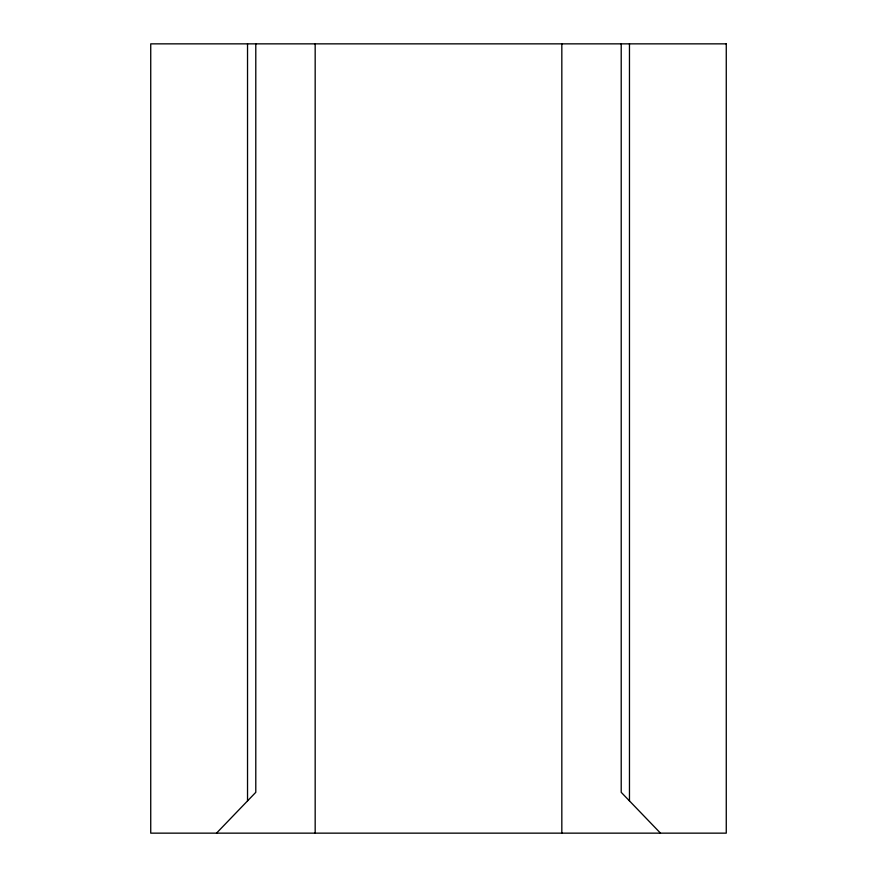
<?xml version="1.0" encoding="UTF-8"?>
<svg xmlns="http://www.w3.org/2000/svg" width="877" height="877" viewBox="0 0 877 877"><rect width="100%" height="100%" fill="white"/><g stroke="black" fill="none" stroke-linecap="round" stroke-linejoin="round"><path stroke-width="1.32" d="M216.509 833.15L255.788 792.326L255.788 43.85M660.491 833.15L621.212 792.326L621.212 43.85M629.467 43.85L629.467 800.909M561.828 43.85L561.828 833.15M315.172 43.85L315.172 833.15M247.533 43.85L247.533 800.909M726.266 43.85L150.734 43.85L150.734 833.15L726.266 833.15L726.266 43.85"/></g></svg>
